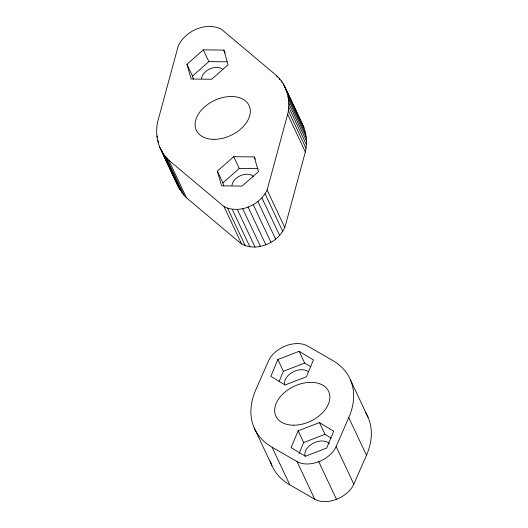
<?xml version="1.0" encoding="UTF-8"?>
<svg xmlns="http://www.w3.org/2000/svg" width="528" height="528" viewBox="0 0 528 528"><rect width="100%" height="100%" fill="white"/><g stroke="black" fill="none" stroke-linecap="round" stroke-linejoin="round"><path stroke-width="0.79" d="M160.611 149.147L164.155 154.961L168.755 160.169L224.037 206.613C239.448 214.315 260.007 205.069 267.128 190.001L287.648 114.332C290.855 100.683 287.1 85.305 276.646 75.676L221.364 29.231C205.953 21.529 185.394 30.776 178.273 45.844L157.753 121.513C155.714 130.726 156.486 140.6 160.611 149.147L178.312 186.767L184.028 195.268L186.457 197.789L238.511 241.514C254.041 254.859 281.906 242.227 286.031 223.199L305.349 151.945C307.349 142.751 306.695 132.825 302.498 124.311L284.79 86.698M277.853 359.509L270.831 376.352L285.1 384.978L306.398 376.768L313.421 359.931L299.152 351.305L277.853 359.509L283.384 371.27L279.107 381.513M298.142 430.795L291.119 447.632L305.395 456.258L326.687 448.048L333.709 431.211L319.44 422.585L298.142 430.795L303.679 442.55L299.099 453.526M272.078 447.209L297.033 461.591A24.512 16.243 -25.2 0 0 336.131 446.516L348.77 417.641A86.717 57.46 -25.2 0 0 332.462 360.353L307.507 345.965A24.512 16.243 -25.2 0 0 268.415 361.04L255.77 389.915A86.717 57.46 -25.2 0 0 272.078 447.209L289.78 484.823L314.741 499.211A24.512 16.243 -25.2 0 0 353.833 484.136L366.472 455.261A86.717 57.46 -25.2 0 0 365.666 412.711M223.859 50.087L228.043 64.792L211.695 79.253L191.156 79.009L186.971 64.31L203.326 49.85L223.859 50.087L225.238 53.024M193.387 79.16L192.502 76.065L208.857 61.604L226.928 61.816M254.272 156.922L258.456 171.62L242.101 186.08L221.569 185.843L217.384 171.138L233.732 156.677L254.272 156.922L255.308 159.126M223.799 185.995L222.915 182.899L239.263 168.439L258.159 168.656M283.384 371.27L304.682 363.059L310.801 366.755M303.679 442.55L324.971 434.339L331.089 438.035M300.854 121.334L302.498 124.311M286.156 89.806L303.857 127.426M283.153 83.714L288.361 94.776M289.054 96.254L300.511 120.595M281.246 80.876L281.939 82.355M288.024 96.386L305.725 134.006M279.074 78.197L279.767 79.669M288.532 99.832L306.233 137.452M276.646 75.676L277.339 77.147M288.75 103.356L306.451 140.976M288.671 106.96L306.372 144.58M288.308 110.623L306.009 148.243M287.648 114.332L305.349 151.945M203.326 49.85L208.857 61.604M267.128 190.001L284.83 227.614M265.102 193.901L282.803 231.521M350.354 379.685L368.062 417.305M261.934 197.888L279.635 235.508M257.915 201.511L275.616 239.131M233.732 156.677L239.263 168.439M253.216 204.6L270.917 242.22M186.971 64.31L192.502 76.065M348.77 417.641L366.472 455.261M248.061 207.022L265.762 244.642M242.689 208.659L260.39 246.279M237.336 209.444L255.037 247.058M217.384 171.138L222.915 182.899M299.152 351.305L304.682 363.059M232.247 209.332L249.955 246.952M227.667 208.336L245.368 245.956M224.037 206.613L241.738 244.226M336.131 446.516L353.833 484.136M319.44 422.585L324.971 434.339M318.76 461.696L336.461 499.31M168.755 160.169L186.457 197.789M156.869 136.013L157.562 137.485M166.327 157.648L184.028 195.268M157.377 139.458L158.763 142.408M164.155 154.961L181.856 192.581M162.248 152.13L179.949 189.743M159.245 146.032L178.312 186.767M297.033 461.591L314.741 499.211M254.186 427.871L271.887 465.491M176.299 181.711L176.953 183.652M231.97 185.328A12.144 8.045 -25.2 0 1 240.742 175.54A12.144 8.045 -25.2 0 1 253.301 176.378M201.557 78.494A12.144 8.045 -25.2 0 1 210.329 68.706A12.144 8.045 -25.2 0 1 222.895 69.551M284.75 384.872A13.88 9.194 -25.2 0 1 292.651 372.128A13.88 9.194 -25.2 0 1 308.609 371.89M305.039 456.152A13.88 9.194 -25.2 0 1 313.348 443.197A13.88 9.194 -25.2 0 1 329.353 443.599M289.78 484.823A86.717 57.46 -25.2 0 1 270.343 461.327M213.761 139.352A29.146 19.312 -25.2 0 0 249.803 107.474A29.146 19.312 -25.2 0 0 204.534 106.94A29.146 19.312 -25.2 0 0 213.761 139.352M293.33 425.205A29.146 19.312 -25.2 0 0 329.373 393.327A29.146 19.312 -25.2 0 0 284.104 392.799A29.146 19.312 -25.2 0 0 293.33 425.205"/></g></svg>
